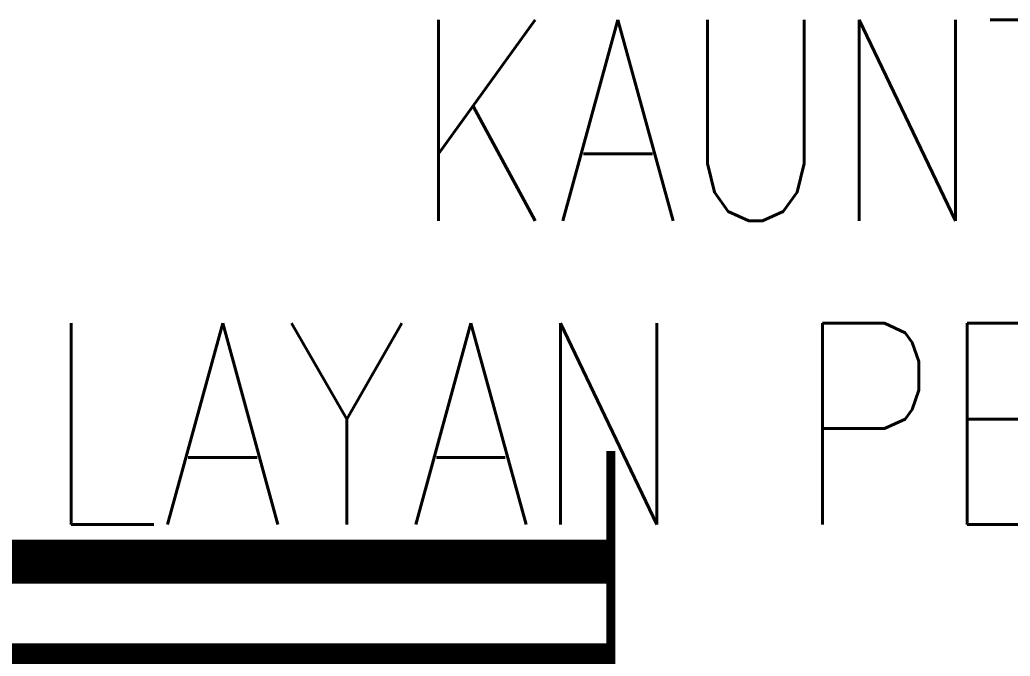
# Model space of a CAD drawing. Header units: inches. Extents: x -106706990 to 300603, y -86718466 to 1728185.
# Drawn here: x 27628 to 28860, y 37007 to 37798 of the extents above; entities that cross this region are included whole.
import ezdxf
from ezdxf.enums import TextEntityAlignment as Align

# ---------------------------------------------------------------- set-up
doc = ezdxf.new("R2010")
doc.units = ezdxf.units.IN
doc.header["$MEASUREMENT"] = 0
doc.layers.add('A-ROOMSYM', color=3, linetype='Continuous')
doc.layers.add('LAMP', color=5, linetype='Continuous')
doc.styles.add('style1', font='romans.shx', dxfattribs={"height": 750})

# ---------------------------------------------------------------- blocks, each defined once
blk = doc.blocks.new('YBC 236')
at = {"layer": 'LAMP'}
for points, const_width in [([(-133371.4, 193808.3), (-133371.4, 193533.1)], 10.9), ([(-134681.8, 193670.7), (-133371.4, 193670.7)], 54.6), ([(-133371.4, 193679.4), (-133371.4, 193404.2)], 10.9), ([(-134681.8, 193541.8), (-133371.4, 193541.8)], 54.6)]:
    blk.add_lwpolyline(points, dxfattribs=dict(at, const_width=const_width))
blk = doc.blocks.new('*U233')
at = {"layer": 'LAMP'}
blk.add_blockref('YBC 236', (134026.6, -193606.2, -5.5), dxfattribs=at)
blk = doc.blocks.new('*U234')
at = {"layer": 'LAMP', "color": 0, "linetype": 'ByBlock', "lineweight": -2, "transparency": 16777216}
blk.add_blockref('*U233', (0, 2500), dxfattribs=at)

msp = doc.modelspace()

# ---------------------------------------------------------------- block references
at = {"layer": 'LAMP', "color": 0}
msp.add_blockref('*U234', (27708, 34560.4, -16.4), dxfattribs=at)

# ---------------------------------------------------------------- texts
at = {"layer": 'A-ROOMSYM', "color": 8, "style": 'style1', "width": 0.8}
for s, p in [('KAUNTER', (28710.5, 37548.2)), ('LAYAN PELAJAR', (28682, 37171.1))]:
    msp.add_text(s, height=250, dxfattribs=at).set_placement(p, align=Align.CENTER)

doc.saveas('drawing.dxf')
